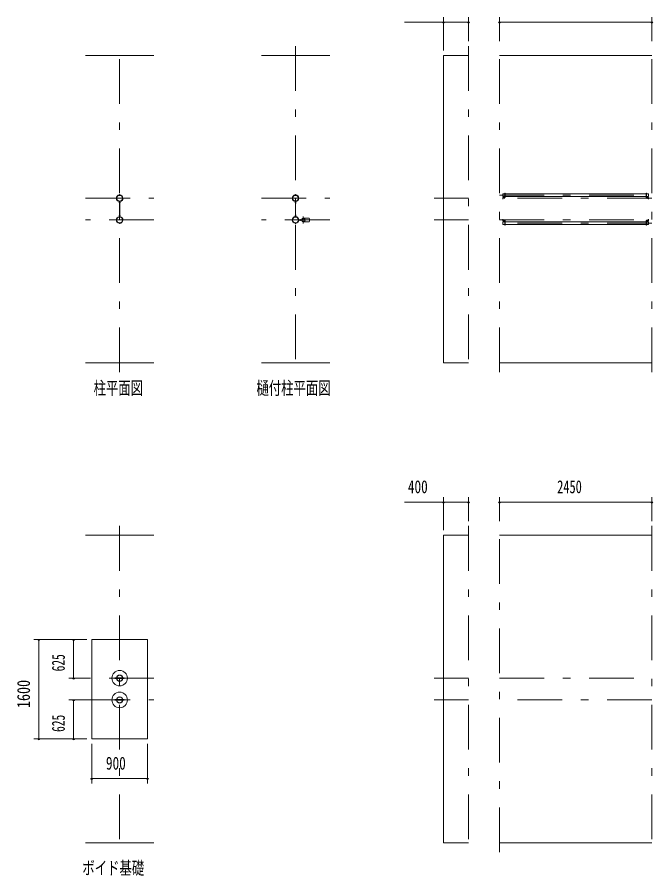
# Model space of a CAD drawing. Units: millimetres, scale not verified. Extents: x -35377 to 35393, y -16800 to 16800.
# Drawn here: x -35377 to -25152, y -12877 to 945 of the extents above; entities that cross this region are included whole.
import ezdxf
from ezdxf.enums import TextEntityAlignment as Align

# ---------------------------------------------------------------- set-up
doc = ezdxf.new("R2010")
doc.units = ezdxf.units.MM
doc.header["$LTSCALE"] = 60
doc.linetypes.add('USER3', pattern=[24, 12, -5, 2, -5])
for name, color, linetype, lineweight in [('0-2_1-08BOLD', 7, 'Continuous', 18), ('0-3_1-28CENTER', 3, 'USER3', 18), ('0-5_1-58DIM', 3, 'Continuous', 18)]:
    doc.layers.add(name, color=color, linetype=linetype, lineweight=lineweight)
doc.styles.add('ＭＳ ゴシック', font='')
doc.styles.get('ＭＳ ゴシック').set_extended_font_data('MS Gothic')

msp = doc.modelspace()

# ---------------------------------------------------------------- linework, layer by layer
at = {"layer": '0-2_1-08BOLD'}
for p, q in [((-33179, 330.04), (-34279.01, 330.04)), ((-31449.27, 330.04), (-30349.27, 330.04)), ((-25167.83, 330.04), (-27617.83, 330.04)), ((-27527.03, -1899.45), (-25258.63, -1899.45)), ((-33730.41, -2269.17), (-33730.41, -2020.73)), ((-33727.61, -2024.27), (-33730.41, -2024.27)), ((-33727.61, -2020.73), (-33727.61, -2269.17)), ((-33727.61, -2052.27), (-33726.01, -2052.27)), ((-33726.01, -2052.27), (-33726.01, -2022.27)), ((-30900.67, -2269.17), (-30900.67, -2020.73)), ((-30900.67, -2024.27), (-30897.87, -2024.27)), ((-30897.87, -2020.73), (-30897.87, -2269.17)), ((-27561.83, -1956.76), (-27532.23, -1956.76)), ((-27532.23, -1959.96), (-27561.83, -1959.96)), ((-25258.63, -1942.16), (-27527.03, -1942.16)), ((-25220.33, -1942.15), (-25255.43, -1942.15)), ((-25223.83, -1956.76), (-25253.43, -1956.76)), ((-25253.43, -1959.96), (-25223.83, -1959.96)), ((-33730.41, -2265.64), (-33727.61, -2265.64)), ((-30897.87, -2265.64), (-30900.67, -2265.64)), ((-30848.56, -2316.95), (-30802.36, -2316.95)), ((-30802.36, -2322.95), (-30848.56, -2322.95)), ((-30803.76, -2315.35), (-30847.07, -2315.35)), ((-30847.07, -2324.55), (-30803.76, -2324.55)), ((-30765.5, -2292.45), (-30680.92, -2292.45)), ((-30680.92, -2347.45), (-30765.5, -2347.45)), ((-27567.03, -2327.95), (-27567.03, -2307.96)), ((-27561.83, -2329.95), (-27532.23, -2329.95)), ((-27532.23, -2333.15), (-27561.83, -2333.15)), ((-25258.63, -2347.75), (-27527.03, -2347.75)), ((-25220.33, -2347.75), (-25255.43, -2347.75)), ((-25253.43, -2329.95), (-25223.83, -2329.95)), ((-25223.83, -2333.15), (-25253.43, -2333.15)), ((-27527.03, -2390.45), (-25258.63, -2390.45)), ((-33179, -4619.95), (-34279.01, -4619.95)), ((-30349.27, -4619.95), (-31449.27, -4619.95)), ((-27617.83, -4619.95), (-25167.83, -4619.95)), ((-34279.01, -7395.37), (-33179.01, -7395.37)), ((-25167.83, -7395.37), (-27617.83, -7395.37)), ((-33682.86, -9688.86), (-33775.15, -9688.86)), ((-33775.15, -9701.86), (-33682.86, -9701.86)), ((-33654.01, -9688.86), (-33678.63, -9688.86)), ((-33682.86, -10038.87), (-33775.15, -10038.87)), ((-33775.15, -10051.86), (-33682.86, -10051.86)), ((-33654.01, -10038.87), (-33678.63, -10038.87)), ((-33179.01, -12345.36), (-34279.01, -12345.36)), ((-27617.83, -12345.36), (-25167.83, -12345.36))]:
    msp.add_line(p, q, dxfattribs=at)
for points in [[(-28117.83, 330.04), (-28517.83, 330.04), (-28517.83, -4619.95), (-28117.83, -4619.95)], [(-27530.23, -1942.16), (-27565.33, -1942.16), (-27565.33, -1899.45), (-27530.23, -1899.45)], [(-27530.23, -1954.75), (-27530.23, -1888.95), (-27527.03, -1888.95), (-27527.03, -1954.75)], [(-25255.43, -1954.75), (-25255.43, -1888.95), (-25258.63, -1888.95), (-25258.63, -1954.75)], [(-25255.43, -1899.45), (-25220.33, -1899.45), (-25220.33, -1942.16)], [(-33732.01, -2022.27), (-33732.01, -2052.27), (-33730.41, -2052.27)], [(-30900.67, -2052.27), (-30902.27, -2052.27), (-30902.27, -2022.27)], [(-30896.27, -2022.27), (-30896.27, -2052.27), (-30897.87, -2052.27)], [(-27563.83, -1961.95), (-27563.83, -1981.95), (-27567.03, -1981.95), (-27567.03, -1961.95)], [(-25221.83, -1961.95), (-25221.83, -1981.95), (-25218.63, -1981.95), (-25218.63, -1961.95)], [(-33730.41, -2237.64), (-33732.01, -2237.64), (-33732.01, -2267.64)], [(-33726.01, -2267.64), (-33726.01, -2237.64), (-33727.61, -2237.64)], [(-30900.67, -2237.64), (-30902.27, -2237.64), (-30902.27, -2267.64)], [(-30896.27, -2267.64), (-30896.27, -2237.64), (-30897.87, -2237.64)], [(-27567.03, -2307.96), (-27563.83, -2307.96), (-27563.83, -2327.95)], [(-27530.23, -2347.75), (-27565.33, -2347.75), (-27565.33, -2390.45), (-27530.23, -2390.45)], [(-27530.23, -2335.15), (-27530.23, -2400.96), (-27527.03, -2400.96), (-27527.03, -2335.15)], [(-25255.43, -2335.15), (-25255.43, -2400.96), (-25258.63, -2400.96), (-25258.63, -2335.15)], [(-25255.43, -2390.45), (-25220.33, -2390.45), (-25220.33, -2347.75)], [(-25221.83, -2327.95), (-25221.83, -2307.96), (-25218.63, -2307.96), (-25218.63, -2327.95)], [(-28117.83, -7395.37), (-28517.83, -7395.37), (-28517.83, -12345.36), (-28117.83, -12345.36)], [(-33779.39, -9688.86), (-33804, -9688.86), (-33804, -9701.86), (-33779.39, -9701.86)], [(-33678.63, -9701.86), (-33654.01, -9701.86), (-33654.01, -9688.86)], [(-33779.39, -10038.87), (-33804, -10038.87), (-33804, -10051.86), (-33779.39, -10051.86)], [(-33678.63, -10051.86), (-33654.01, -10051.86), (-33654.01, -10038.87)]]:
    msp.add_lwpolyline(points, dxfattribs=at)
msp.add_lwpolyline([(-33279.01, -9070.36), (-33279.01, -10670.37), (-34179.01, -10670.37), (-34179.01, -9070.36)], close=True, dxfattribs=at)
for centre, radius in [((-33729.01, -1969.95), 50.8), ((-33729.01, -1969.95), 46.6), ((-33729.01, -1915.3), 2.25), ((-30899.27, -1969.95), 50.8), ((-30899.27, -1969.95), 46.6), ((-30899.27, -1915.3), 2.25), ((-33729.01, -2319.95), 50.8), ((-33729.01, -2319.95), 46.6), ((-30953.92, -2319.95), 2.25), ((-30899.27, -2319.95), 52.4), ((-30899.27, -2319.95), 50.8), ((-30899.27, -2319.95), 46.6), ((-30775.02, -2319.95), 27.5), ((-30743.67, -2319.95), 2.25), ((-33729.01, -2374.61), 2.25), ((-30899.27, -2374.61), 2.25), ((-33729.01, -9695.37), 125), ((-33729.01, -9695.37), 50.8), ((-33729.01, -9695.37), 46.6), ((-33729.01, -10045.36), 125), ((-33729.01, -10045.36), 50.8), ((-33729.01, -10045.36), 46.6)]:
    msp.add_circle(centre, radius, dxfattribs=at)
for centre, radius, start, end in [((-33729.01, -1969.95), 52.4, 93.34433, 266.72241), ((-33729.01, -1915.3), 3.85, 322.09248, 270), ((-33729.01, -1969.95), 52.4, 273.28569, 90), ((-30899.27, -1969.95), 52.4, 93.34433, 266.72241), ((-30899.27, -1915.3), 3.85, 322.09248, 270), ((-30899.27, -1969.95), 52.4, 273.28569, 90), ((-27561.83, -1961.95), 5.2, 90, 180), ((-27561.83, -1961.95), 2, 90, 180), ((-27532.23, -1954.75), 2, 270, 0), ((-27532.23, -1954.75), 5.2, 270, 0), ((-25253.43, -1954.75), 5.2, 180, 270), ((-25253.43, -1954.75), 2, 180, 270), ((-25223.83, -1961.95), 5.2, 0, 90), ((-25223.83, -1961.95), 2, 0, 90), ((-33729.01, -2319.95), 52.4, 93.27759, 266.65567), ((-33729.01, -2319.95), 52.4, 270, 86.71431), ((-30953.92, -2319.95), 3.85, 52.09248, 0), ((-30775.02, -2319.95), 29.1, 0, 170.90512), ((-30775.02, -2319.95), 29.1, 189.09488, 354.06984), ((-30792.42, -2319.95), 44.9, 19.58864, 37.76454), ((-30792.42, -2319.95), 44.9, 322.23546, 340.41136), ((-30743.67, -2319.95), 3.85, 180, 128.65778), ((-30716.42, -2319.95), 44.9, 322.23546, 37.76454), ((-27561.83, -2327.95), 5.2, 180, 270), ((-27561.83, -2327.95), 2, 180, 270), ((-27532.23, -2335.15), 5.2, 0, 90), ((-27532.23, -2335.15), 2, 0, 90), ((-25253.43, -2335.15), 5.2, 90, 180), ((-25253.43, -2335.15), 2, 90, 180), ((-25223.83, -2327.95), 2, 270, 0), ((-25223.83, -2327.95), 5.2, 270, 0), ((-33729.01, -2374.61), 3.85, 90, 37.90752), ((-30899.27, -2374.61), 3.85, 90, 37.90752)]:
    msp.add_arc(centre, radius, start, end, dxfattribs=at)
at = {"layer": '0-3_1-28CENTER'}
for p, q in [((-33729.01, -4769.95), (-33729.01, 480.04)), ((-30899.27, 480.04), (-30899.27, -4769.95)), ((-28117.83, 480.04), (-28117.83, -4769.95)), ((-27617.83, -4769.95), (-27617.83, 480.04)), ((-25167.83, -4769.95), (-25167.83, 480.04)), ((-27617.83, -1920.81), (-25167.83, -1920.81)), ((-34279.01, -1969.95), (-33179, -1969.95)), ((-33717.01, -2037.27), (-33741.01, -2037.27)), ((-31449.27, -1969.95), (-30349.27, -1969.95)), ((-30887.27, -2037.27), (-30911.27, -2037.27)), ((-28117.83, -1969.96), (-28667.82, -1969.96)), ((-25167.83, -1969.96), (-27617.83, -1969.96)), ((-27542.03, -1978.96), (-27542.03, -1937.16)), ((-25243.63, -1937.16), (-25243.63, -1978.95)), ((-33179, -2319.95), (-34279.01, -2319.95)), ((-33741.01, -2252.64), (-33717.01, -2252.64)), ((-30349.27, -2319.95), (-31449.27, -2319.95)), ((-30911.27, -2252.64), (-30887.27, -2252.64)), ((-30825.5, -2309.19), (-30825.5, -2330.71)), ((-30775.02, -2374.95), (-30775.02, -2264.95)), ((-28667.82, -2319.95), (-28117.83, -2319.95)), ((-27617.83, -2319.95), (-25167.83, -2319.95)), ((-27542.03, -2310.95), (-27542.03, -2352.75)), ((-25243.63, -2310.95), (-25243.63, -2352.75)), ((-25167.83, -2369.1), (-27617.83, -2369.1)), ((-33729.01, -7245.37), (-33729.01, -12495.36)), ((-28117.83, -7245.37), (-28117.83, -12495.36)), ((-27617.83, -12495.36), (-27617.83, -7245.37)), ((-25167.83, -7245.37), (-25167.83, -12495.36)), ((-33179.01, -9695.37), (-34279.01, -9695.37)), ((-28667.82, -9695.37), (-28117.83, -9695.37)), ((-27617.83, -9695.37), (-25167.83, -9695.37)), ((-34279.01, -10045.36), (-33179.01, -10045.36)), ((-28117.83, -10045.37), (-28667.82, -10045.37)), ((-25167.83, -10045.37), (-27617.83, -10045.37))]:
    msp.add_line(p, q, dxfattribs=at)
at = {"layer": '0-5_1-58DIM'}
for p, q in [((-28117.83, 865.04), (-29145.83, 865.04)), ((-28501.83, 865.04), (-28533.83, 865.04)), ((-28517.83, 410.04), (-28517.83, 945.04)), ((-28517.83, 865.04), (-28117.83, 865.04)), ((-28101.83, 865.04), (-28133.83, 865.04)), ((-28117.83, 945.04), (-28117.83, 560.04)), ((-27601.83, 865.04), (-27633.83, 865.04)), ((-27617.83, 560.04), (-27617.83, 945.04)), ((-27617.83, 865.04), (-25167.83, 865.04)), ((-25151.83, 865.04), (-25183.83, 865.04)), ((-25167.83, 560.04), (-25167.83, 945.04)), ((-28517.83, -6860.37), (-29145.83, -6860.37)), ((-28501.83, -6860.37), (-28533.83, -6860.37)), ((-28517.83, -7315.37), (-28517.83, -6780.37)), ((-28517.83, -6860.37), (-28117.83, -6860.37)), ((-28101.83, -6860.37), (-28133.83, -6860.37)), ((-28117.83, -6780.37), (-28117.83, -7165.37)), ((-27601.83, -6860.37), (-27633.83, -6860.37)), ((-27617.83, -7165.37), (-27617.83, -6780.37)), ((-27617.83, -6860.37), (-25167.83, -6860.37)), ((-25151.83, -6860.37), (-25183.83, -6860.37)), ((-25167.83, -6780.37), (-25167.83, -7165.37)), ((-35109.01, -9070.36), (-34259.01, -9070.36)), ((-35013.01, -9070.36), (-35045.01, -9070.36)), ((-35029.01, -9070.36), (-35029.01, -10670.37)), ((-34453.01, -9070.36), (-34485.01, -9070.36)), ((-34469.01, -9070.36), (-34469.01, -9695.37)), ((-34259.01, -9695.37), (-34549.01, -9695.37)), ((-34453.01, -9695.37), (-34485.01, -9695.37)), ((-34259.01, -10045.36), (-34549.01, -10045.36)), ((-34453.01, -10045.36), (-34485.01, -10045.36)), ((-34469.01, -10045.36), (-34469.01, -10670.37)), ((-34259.01, -10670.37), (-35109.01, -10670.37)), ((-35013.01, -10670.37), (-35045.01, -10670.37)), ((-34453.01, -10670.37), (-34485.01, -10670.37)), ((-34179.01, -11390.37), (-34179.01, -10750.37)), ((-33279.01, -10750.37), (-33279.01, -11390.37)), ((-34163.01, -11310.37), (-34195.01, -11310.37)), ((-34179.01, -11310.37), (-33279.01, -11310.37)), ((-33263, -11310.37), (-33295, -11310.37))]:
    msp.add_line(p, q, dxfattribs=at)
for centre in [(-28517.83, 865.04), (-28117.83, 865.04), (-27617.83, 865.04), (-25167.83, 865.04), (-28517.83, -6860.37), (-28117.83, -6860.37), (-27617.83, -6860.37), (-25167.83, -6860.37), (-35029.01, -9070.36), (-34469.01, -9070.36), (-34469.01, -9695.37), (-34469.01, -10045.36), (-35029.01, -10670.37), (-34469.01, -10670.37), (-34179.01, -11310.37), (-33279, -11310.37)]:
    msp.add_arc(centre, 16, 180, 0, dxfattribs=at)

# ---------------------------------------------------------------- texts
at = {"layer": '0-5_1-58DIM', "color": 7, "style": 'ＭＳ ゴシック'}
for s, width, p in [('柱平面図', 0.7, (-34149.01, -5191.52)), ('樋付柱平面図', 0.7, (-31529.27, -5191.52)), ('400', 0.75, (-29092.03, -6780.37)), ('2450', 0.7, (-26690.44, -6780.37)), ('900', 0.75, (-33949.21, -11230.37)), ('ボイド基礎', 0.7, (-34329.01, -12916.94))]:
    msp.add_text(s, height=208.4, dxfattribs=dict(at, width=width)).set_placement(p, align=Align.BOTTOM_LEFT)
for s, width, p in [('625', 0.65, (-34549.01, -9585.77)), ('1600', 0.8, (-35109.01, -10176.79)), ('625', 0.65, (-34549.01, -10560.77))]:
    msp.add_text(s, height=208.4, rotation=90, dxfattribs=dict(at, width=width)).set_placement(p, align=Align.BOTTOM_LEFT)

doc.saveas('drawing.dxf')
